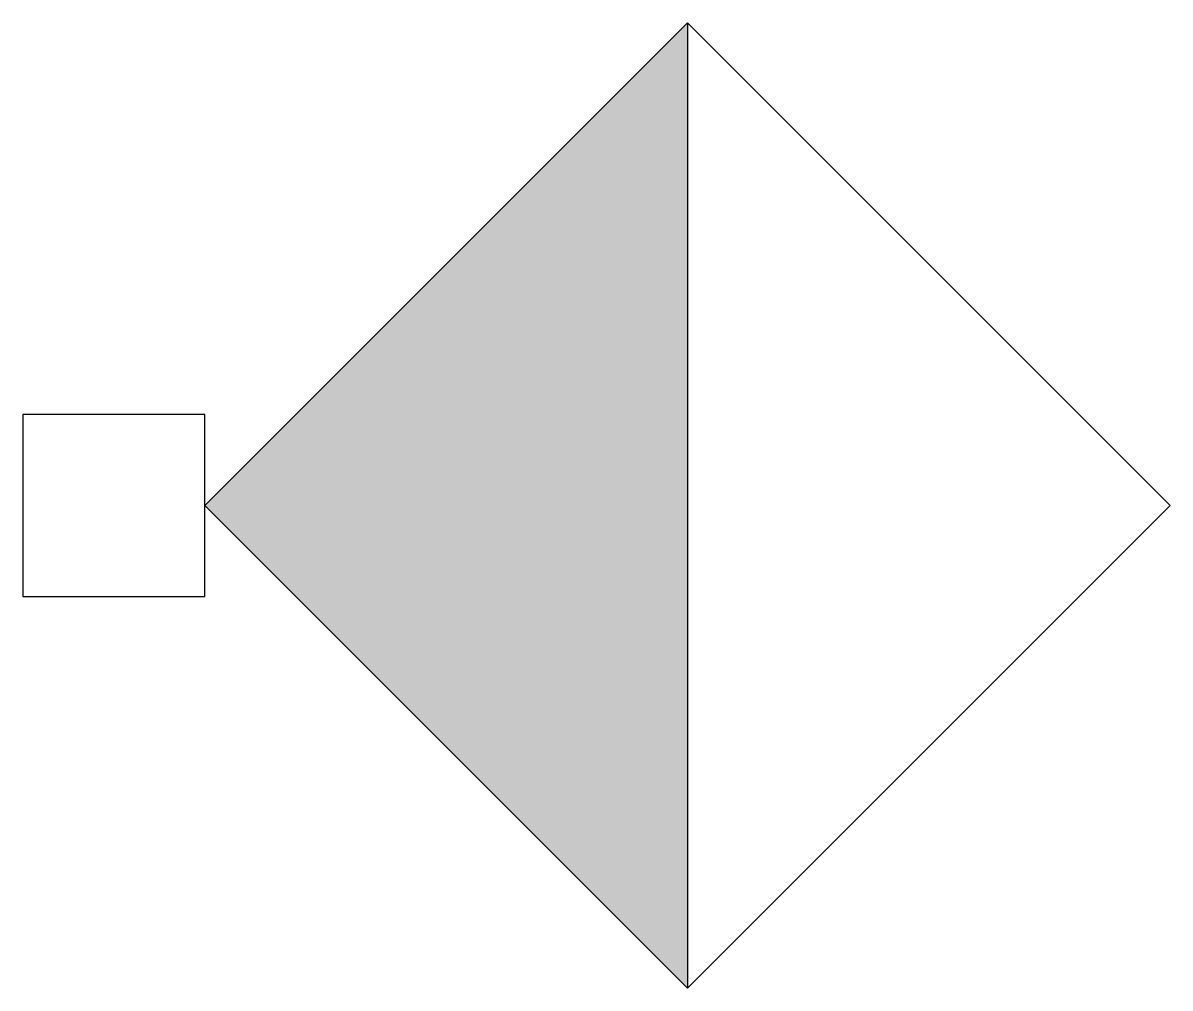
# Model space of a CAD drawing. Header units: millimetres. Extents: x -3103.141 to -3102.636, y 3729.943 to 3730.367.
import ezdxf

# ---------------------------------------------------------------- set-up
doc = ezdxf.new("R2010")
doc.units = ezdxf.units.MM
doc.header["$LTSCALE"] = 10
doc.layers.add('Ele_tomadas', color=2, linetype='Continuous')

msp = doc.modelspace()

# ---------------------------------------------------------------- hatches: boundary and pattern name
at = {"layer": 'Ele_tomadas'}
msp.add_hatch(color=1, dxfattribs=at).paths.add_polyline_path([(-3102.84842, 3729.94278), (-3102.84842, 3730.36704), (-3103.06055, 3730.15491)])

# ---------------------------------------------------------------- linework, layer by layer
at = {"layer": 'Ele_tomadas', "color": 1}
msp.add_line((-3102.84842, 3730.36704), (-3102.84842, 3729.94278), dxfattribs=at)
at = {"layer": 'Ele_tomadas', "color": 4}
msp.add_lwpolyline([(-3102.63629, 3730.15491), (-3102.84842, 3730.36704), (-3103.06055, 3730.15491), (-3102.84842, 3729.94278)], close=True, dxfattribs=at)
at = {"layer": 'Ele_tomadas', "color": 3}
msp.add_lwpolyline([(-3103.14055, 3730.11491), (-3103.06055, 3730.11491), (-3103.06055, 3730.19491), (-3103.14055, 3730.19491)], close=True, dxfattribs=at)

doc.saveas('drawing.dxf')
